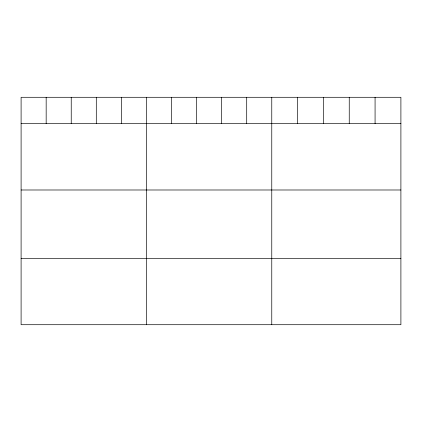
<?xml version="1.0" encoding="UTF-8"?>
<svg xmlns="http://www.w3.org/2000/svg" width="422" height="422" viewBox="0 0 422 422"><rect width="100%" height="100%" fill="white"/><g stroke="black" fill="none" stroke-linecap="round" stroke-linejoin="round"><path stroke-width="0.63" d="M400.9 123.635L400.9 324.708L21.1 324.708L21.1 97.292L400.9 97.292L400.9 123.635L21.1 123.635M21.1 189.99L400.9 189.99M21.1 258.354L400.9 258.354M375.074 97.292L375.074 123.635M349.247 97.292L349.247 123.635M323.421 97.292L323.421 123.635M297.594 97.292L297.594 123.635M271.768 97.292L271.768 324.708M246.701 97.292L246.701 123.635M221.634 97.292L221.634 123.635M196.568 97.292L196.568 123.635M171.501 97.292L171.501 123.635M146.434 97.292L146.434 324.708M121.367 97.292L121.367 123.635M96.3 97.292L96.3 123.635M71.234 97.292L71.234 123.635M46.167 97.292L46.167 123.635"/></g></svg>
